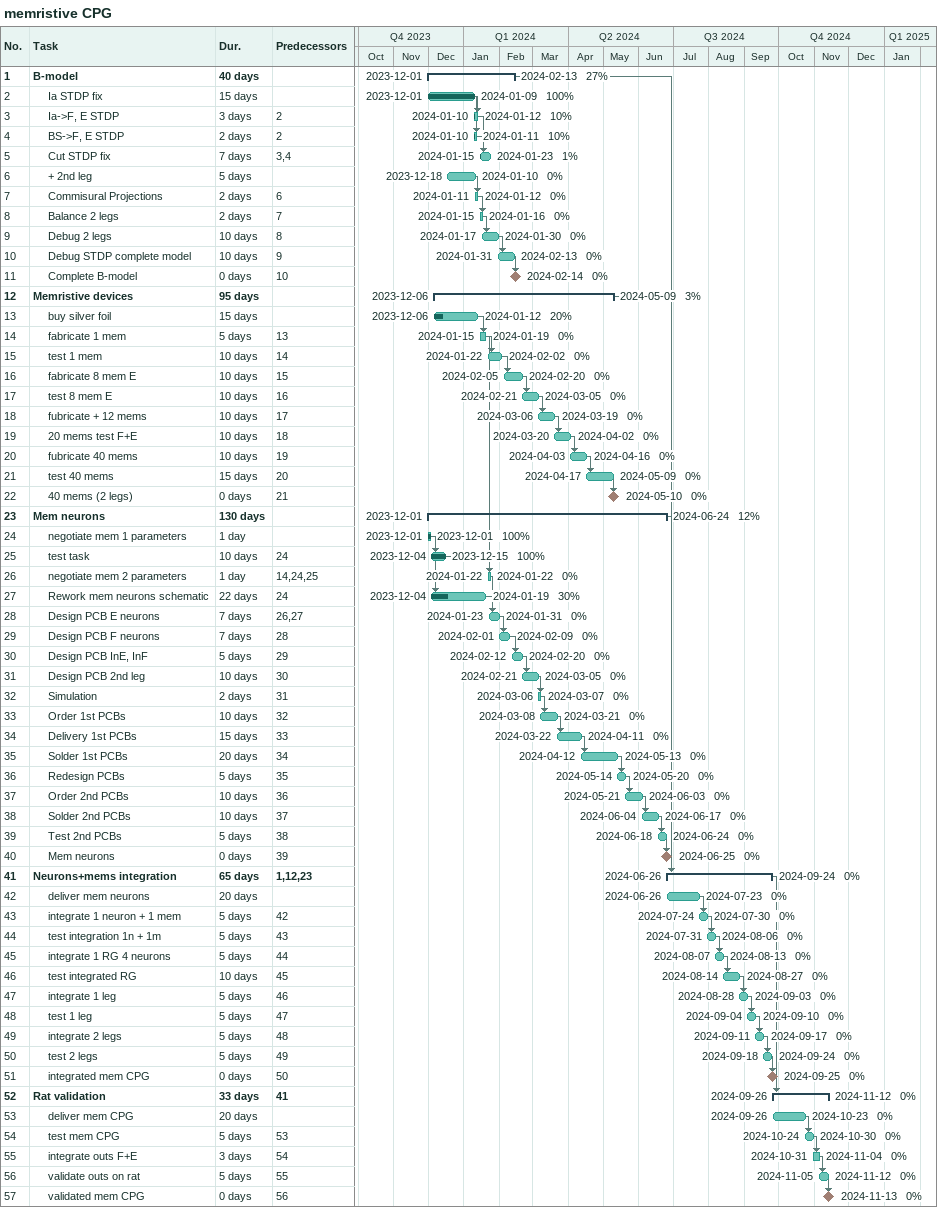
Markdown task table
memristive CPG

| ID | Level | Task | Duration | Start | Finish | Predecessors | % complete |
|---|---|---|---|---|---|---|---|
| 1 | 1 | **B-model** | 40d | 2023-12-01 | 2024-02-13 |  | 27 |
| 2 | 2 | Ia STDP fix | 15d | 2023-12-01 | 2024-01-09 |  | 100 |
| 3 | 2 | Ia->F, E STDP | 3d | 2024-01-10 | 2024-01-12 | 2 | 10 |
| 4 | 2 | BS->F, E STDP | 2d | 2024-01-10 | 2024-01-11 | 2 | 10 |
| 5 | 2 | Cut STDP fix | 7d | 2024-01-15 | 2024-01-23 | 3, 4 | 1 |
| 6 | 2 | + 2nd leg | 5d | 2023-12-18 | 2024-01-10 |  | 0 |
| 7 | 2 | Commisural Projections | 2d | 2024-01-11 | 2024-01-12 | 6 | 0 |
| 8 | 2 | Balance 2 legs | 2d | 2024-01-15 | 2024-01-16 | 7 | 0 |
| 9 | 2 | Debug 2 legs | 10d | 2024-01-17 | 2024-01-30 | 8 | 0 |
| 10 | 2 | Debug STDP complete model | 10d | 2024-01-31 | 2024-02-13 | 9 | 0 |
| 11 | 2 | Complete B-model | 0d | 2024-02-14 | 2024-02-14 | 10 | 0 |
| 12 | 1 | **Memristive devices** | 95d | 2023-12-06 | 2024-05-09 |  | 3 |
| 13 | 2 | buy silver foil | 15d | 2023-12-06 | 2024-01-12 |  | 20 |
| 14 | 2 | fabricate 1 mem | 5d | 2024-01-15 | 2024-01-19 | 13 | 0 |
| 15 | 2 | test 1 mem | 10d | 2024-01-22 | 2024-02-02 | 14 | 0 |
| 16 | 2 | fabricate 8 mem E | 10d | 2024-02-05 | 2024-02-20 | 15 | 0 |
| 17 | 2 | test 8 mem E | 10d | 2024-02-21 | 2024-03-05 | 16 | 0 |
| 18 | 2 | fubricate + 12 mems | 10d | 2024-03-06 | 2024-03-19 | 17 | 0 |
| 19 | 2 | 20 mems test F+E | 10d | 2024-03-20 | 2024-04-02 | 18 | 0 |
| 20 | 2 | fubricate 40 mems | 10d | 2024-04-03 | 2024-04-16 | 19 | 0 |
| 21 | 2 | test 40 mems | 15d | 2024-04-17 | 2024-05-09 | 20 | 0 |
| 22 | 2 | 40 mems (2 legs) | 0d | 2024-05-10 | 2024-05-10 | 21 | 0 |
| 23 | 1 | **Mem neurons** | 130d | 2023-12-01 | 2024-06-24 |  | 12 |
| 24 | 2 | negotiate mem 1 parameters | 1d | 2023-12-01 | 2023-12-01 |  | 100 |
| 25 | 2 | test task | 10d | 2023-12-04 | 2023-12-15 | 24 | 100 |
| 26 | 2 | negotiate mem 2 parameters | 1d | 2024-01-22 | 2024-01-22 | 14, 24, 25 | 0 |
| 27 | 2 | Rework mem neurons schematic | 22d | 2023-12-04 | 2024-01-19 | 24 | 30 |
| 28 | 2 | Design PCB E neurons | 7d | 2024-01-23 | 2024-01-31 | 26, 27 | 0 |
| 29 | 2 | Design PCB F neurons | 7d | 2024-02-01 | 2024-02-09 | 28 | 0 |
| 30 | 2 | Design PCB InE, InF | 5d | 2024-02-12 | 2024-02-20 | 29 | 0 |
| 31 | 2 | Design PCB 2nd leg | 10d | 2024-02-21 | 2024-03-05 | 30 | 0 |
| 32 | 2 | Simulation | 2d | 2024-03-06 | 2024-03-07 | 31 | 0 |
| 33 | 2 | Order 1st PCBs | 10d | 2024-03-08 | 2024-03-21 | 32 | 0 |
| 34 | 2 | Delivery 1st PCBs | 15d | 2024-03-22 | 2024-04-11 | 33 | 0 |
| 35 | 2 | Solder 1st PCBs | 20d | 2024-04-12 | 2024-05-13 | 34 | 0 |
| 36 | 2 | Redesign PCBs | 5d | 2024-05-14 | 2024-05-20 | 35 | 0 |
| 37 | 2 | Order 2nd PCBs | 10d | 2024-05-21 | 2024-06-03 | 36 | 0 |
| 38 | 2 | Solder 2nd PCBs | 10d | 2024-06-04 | 2024-06-17 | 37 | 0 |
| 39 | 2 | Test 2nd PCBs | 5d | 2024-06-18 | 2024-06-24 | 38 | 0 |
| 40 | 2 | Mem neurons | 0d | 2024-06-25 | 2024-06-25 | 39 | 0 |
| 41 | 1 | **Neurons+mems integration** | 65d | 2024-06-26 | 2024-09-24 | 1, 12, 23 | 0 |
| 42 | 2 | deliver mem neurons | 20d | 2024-06-26 | 2024-07-23 |  | 0 |
| 43 | 2 | integrate 1 neuron + 1 mem | 5d | 2024-07-24 | 2024-07-30 | 42 | 0 |
| 44 | 2 | test integration 1n + 1m | 5d | 2024-07-31 | 2024-08-06 | 43 | 0 |
| 45 | 2 | integrate 1 RG 4 neurons | 5d | 2024-08-07 | 2024-08-13 | 44 | 0 |
| 46 | 2 | test integrated RG | 10d | 2024-08-14 | 2024-08-27 | 45 | 0 |
| 47 | 2 | integrate 1 leg | 5d | 2024-08-28 | 2024-09-03 | 46 | 0 |
| 48 | 2 | test 1 leg | 5d | 2024-09-04 | 2024-09-10 | 47 | 0 |
| 49 | 2 | integrate 2 legs | 5d | 2024-09-11 | 2024-09-17 | 48 | 0 |
| 50 | 2 | test 2 legs | 5d | 2024-09-18 | 2024-09-24 | 49 | 0 |
| 51 | 2 | integrated mem CPG | 0d | 2024-09-25 | 2024-09-25 | 50 | 0 |
| 52 | 1 | **Rat validation** | 33d | 2024-09-26 | 2024-11-12 | 41 | 0 |
| 53 | 2 | deliver mem CPG | 20d | 2024-09-26 | 2024-10-23 |  | 0 |
| 54 | 2 | test mem CPG | 5d | 2024-10-24 | 2024-10-30 | 53 | 0 |
| 55 | 2 | integrate outs F+E | 3d | 2024-10-31 | 2024-11-04 | 54 | 0 |
| 56 | 2 | validate outs on rat | 5d | 2024-11-05 | 2024-11-12 | 55 | 0 |
| 57 | 2 | validated mem CPG | 0d | 2024-11-13 | 2024-11-13 | 56 | 0 |
